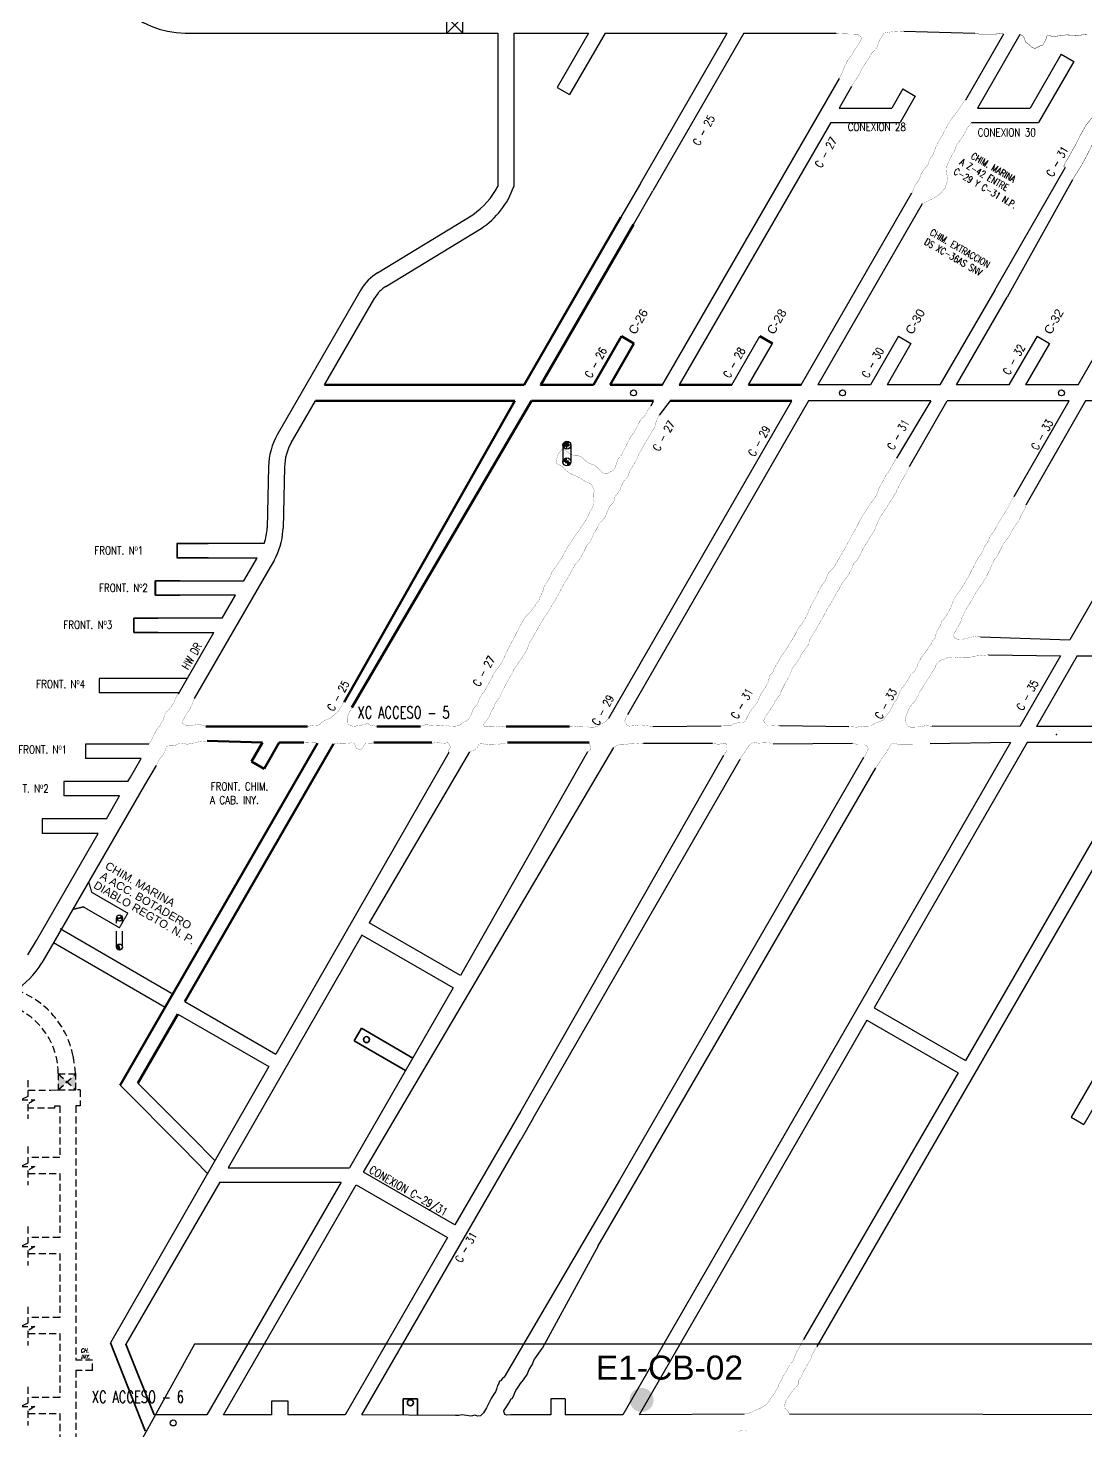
# Model space of a CAD drawing. Header units: millimetres. Extents: x -28 to 1943, y -5245 to 2752.
# Drawn here: x 811.9 to 1076.5, y 1734 to 2084.6 of the extents above; entities that cross this region are included whole.
import ezdxf
from ezdxf.enums import TextEntityAlignment as Align

# ---------------------------------------------------------------- set-up
doc = ezdxf.new("R2010")
doc.units = ezdxf.units.MM
for name, pattern in [('CONTINUA', [0]), ('DASHED', [0.75, 0.5, -0.25]), ('HIDDEN', [0.375, 0.25, -0.125])]:
    doc.linetypes.add(name, pattern=pattern)
doc.layers.add('145', color=1, linetype='Continuous')
doc.styles.add('ARIAL', font='arial.ttf')
doc.styles.add('ROMANS', font='romans.shx', dxfattribs={"width": 0.8})
doc.styles.add('ROMANT', font='romant.shx', dxfattribs={"height": 3})
doc.styles.get("Standard").update_dxf_attribs({"font": 'arial.ttf'})

msp = doc.modelspace()

# ---------------------------------------------------------------- hatches: boundary and pattern name
at = {"linetype": 'Continuous'}
h = msp.add_hatch(color=256, dxfattribs=at)
h.dxf.hatch_style = 1
h.paths.add_polyline_path([(945.972, 1979.607), (947.386, 1981.021, 0.6681786), (945.679, 1980.314, 0.1989124)])
h = msp.add_hatch(color=256, dxfattribs=at)
h.dxf.hatch_style = 1
h.paths.add_polyline_path([(945.972, 1979.607), (947.386, 1981.021, 0.6681786), (945.679, 1980.314, 0.1989124)])
h = msp.add_hatch(color=256, dxfattribs=at)
h.paths.add_polyline_path([(946.679, 1975.795), (946.679, 1975.145, 0.4142136), (947.679, 1976.145), (947.029, 1976.145, -0.4142136)])
h.paths.add_polyline_path([(946.679, 1976.495), (946.679, 1977.145, 0.2596032), (945.829, 1976.671), (945.829, 1976.145), (946.329, 1976.145, -0.4142136)])
h.paths.add_polyline_path([(945.679, 1976.145), (945.829, 1976.145), (945.829, 1976.671, 0.1395991)])
h = msp.add_hatch(color=256, dxfattribs=at)
h.paths.add_polyline_path([(946.679, 1975.795), (946.679, 1975.145, 0.4142136), (947.679, 1976.145), (947.029, 1976.145, -0.4142136)])
h.paths.add_polyline_path([(946.679, 1976.495), (946.679, 1977.145, 0.2596032), (945.829, 1976.671), (945.829, 1976.145), (946.329, 1976.145, -0.4142136)])
h.paths.add_polyline_path([(945.679, 1976.145), (945.829, 1976.145), (945.829, 1976.671, 0.1395991)])
h = msp.add_hatch(color=256)
h.dxf.hatch_style = 1
h.paths.add_polyline_path([(835.161, 1862.793), (834.786, 1862.144), (835.436, 1861.769, 0.1316518), (835.536, 1862.144, 0.2679499)])
h.paths.add_polyline_path([(834.786, 1862.144), (834.137, 1862.519, 0.1316518), (834.036, 1862.144, 0.2679499), (834.411, 1861.494)])
h = msp.add_hatch(color=256)
h.dxf.hatch_style = 1
h.paths.add_polyline_path([(835.161, 1862.793), (834.786, 1862.144), (835.436, 1861.769, 0.1316518), (835.536, 1862.144, 0.2679499)])
h.paths.add_polyline_path([(834.786, 1862.144), (834.137, 1862.519, 0.1316518), (834.036, 1862.144, 0.2679499), (834.411, 1861.494)])
h = msp.add_hatch(color=256)
h.dxf.hatch_style = 1
h.paths.add_polyline_path([(834.592, 1855.609, 0.3394543), (834.036, 1854.884, 0.0655435), (834.062, 1854.69), (834.786, 1854.884)])
h.paths.add_polyline_path([(834.786, 1854.884), (834.062, 1854.69, 0.4142136), (834.981, 1854.16)])
h = msp.add_hatch(color=256)
h.dxf.hatch_style = 1
h.paths.add_polyline_path([(834.592, 1855.609, 0.3394543), (834.036, 1854.884, 0.0655435), (834.062, 1854.69), (834.786, 1854.884)])
h.paths.add_polyline_path([(834.786, 1854.884), (834.062, 1854.69, 0.4142136), (834.981, 1854.16)])
at = {"linetype": 'HIDDEN', "ltscale": 7}
h = msp.add_hatch(color=252, dxfattribs=at)
h.paths.add_polyline_path([(819.467, 1823.195), (819.467, 1819.195), (821.667, 1821.195)])
h.paths.add_polyline_path([(821.867, 1821.013), (821.867, 1821.377), (821.667, 1821.195)])
h.paths.add_polyline_path([(821.867, 1821.377), (821.867, 1821.013), (823.867, 1819.195), (823.867, 1823.195)])
at = {"lineweight": 100}
h = msp.add_hatch(color=256, dxfattribs=at)
h.dxf.hatch_style = 1
edge = h.paths.add_edge_path()
edge.add_arc((965.339, 1741.719), 3, 0, 360)

# ---------------------------------------------------------------- linework, layer by layer
at = {"linetype": 'Continuous'}
for p, q in [((946.678, 1979.319), (946.678, 1981.319)), ((947.661, 1980.319), (945.661, 1980.319)), ((945.679, 1980.314), (945.679, 1976.067)), ((947.679, 1980.314), (947.679, 1976.067)), ((1023.484, 1839.728), (1046.331, 1826.538)), ((1023.484, 1839.728), (1046.331, 1826.538)), ((1021.685, 1836.61), (1044.531, 1823.42)), ((1021.685, 1836.61), (1044.531, 1823.42)), ((1013.048, 1828.817), (960.614, 1737.963)), ((1013.048, 1828.817), (960.614, 1737.963)), ((1016.167, 1827.018), (964.771, 1737.963)), ((1016.167, 1827.018), (964.771, 1737.963))]:
    msp.add_line(p, q, dxfattribs=at)
at = {"lineweight": 35}
for p, q in [((856.943, 1955.768), (849.208, 1955.768)), ((849.208, 1952.168), (849.208, 1955.768)), ((856.943, 1952.168), (849.208, 1952.168)), ((849.856, 1946.415), (843.809, 1946.418)), ((843.809, 1942.818), (843.809, 1946.418)), ((849.856, 1942.818), (843.809, 1942.818)), ((844.456, 1937.069), (838.411, 1937.069)), ((838.411, 1933.469), (838.411, 1937.069)), ((844.456, 1933.469), (838.411, 1933.469)), ((825.767, 1864.926), (823.086, 1864.28)), ((895.275, 1834.594), (893.475, 1831.477)), ((908.148, 1827.159), (895.275, 1834.594)), ((906.348, 1824.041), (893.475, 1831.477)), ((909.34, 1742.018), (905.74, 1742.018)), ((905.74, 1742.018), (905.74, 1737.963)), ((909.34, 1742.018), (909.34, 1737.963))]:
    msp.add_line(p, q, dxfattribs=at)
at = {"color": 3, "linetype": 'DASHED', "lineweight": 13, "ltscale": 10}
msp.add_line((834.776, 1859.725), (825.767, 1864.926), dxfattribs=at)
at = {"color": 3, "linetype": 'DASHED', "ltscale": 8}
for p, q in [((834.036, 1854.884), (834.036, 1862.144)), ((835.536, 1854.884), (835.536, 1862.144))]:
    msp.add_line(p, q, dxfattribs=at)
for p, q in [((834.981, 1854.16), (834.592, 1855.609)), ((839.383, 1820.899), (852.694, 1807.568)), ((852.694, 1807.568), (858.644, 1801.566)), ((856.783, 1798.333), (850.515, 1804.682)), ((872.866, 1737.963), (872.866, 1741.463)), ((872.866, 1741.463), (876.866, 1741.463)), ((872.866, 1737.963), (872.866, 1741.463)), ((872.866, 1741.463), (876.866, 1741.463)), ((876.866, 1741.463), (876.866, 1737.963)), ((876.866, 1741.463), (876.866, 1737.963))]:
    msp.add_line(p, q)
at = {"color": 3, "lineweight": 35}
for p, q in [((832.569, 1755.986), (841.188, 1733.969)), ((836.35, 1755.609), (843.46, 1737.962))]:
    msp.add_line(p, q, dxfattribs=at)
for points in [[(851.247, 2127.315, 1), (851.247, 2083.313)], [(851.247, 2127.315, 1), (851.247, 2083.313)], [(923.149, 2037.889, 0.1166866), (929.394, 2044.986)], [(923.149, 2037.889, 0.1166866), (929.394, 2044.986)], [(925.228, 2034.471, 0.1662936), (933.394, 2044.986)], [(925.228, 2034.471, 0.1662936), (933.394, 2044.986)], [(899.339, 2023.407, 0.1262581), (895.182, 2019.151)], [(899.339, 2023.407, 0.1262581), (895.182, 2019.151)], [(901.417, 2019.99, 0.126462), (898.646, 2017.151)], [(901.417, 2019.99, 0.126462), (898.646, 2017.151)], [(874.333, 1983.04, 0.1258497), (872.059, 1974.928)], [(874.333, 1983.04, 0.1258497), (872.059, 1974.928)], [(877.797, 1981.04, 0.1258497), (876.058, 1974.837)], [(877.797, 1981.04, 0.1258497), (876.058, 1974.837)], [(871.009, 1955.768, 0.0772117), (871.712, 1959.697)], [(871.009, 1955.768, 0.0772117), (871.712, 1959.697)], [(873.437, 1951.493, 0.1152692), (875.679, 1958.896)], [(873.437, 1951.493, 0.1152692), (875.679, 1958.896)], [(875.679, 1958.896, 0.0104445), (875.711, 1959.605)], [(875.679, 1958.896, 0.0104445), (875.711, 1959.605)], [(808.336, 1843.917, 0.13286), (815.368, 1850.917)], [(808.336, 1843.917, 0.13286), (815.368, 1850.917)]]:
    msp.add_lwpolyline(points, format="xyb")
for points in [[(916.638, 2083.313), (916.638, 2087.313)], [(916.638, 2087.313), (920.638, 2083.313)], [(916.638, 2083.313), (920.638, 2087.313)], [(916.638, 2083.313), (916.638, 2087.313)], [(916.638, 2087.313), (920.638, 2083.313)], [(916.638, 2083.313), (920.638, 2087.313)], [(920.638, 2083.313), (920.638, 2087.313)], [(920.638, 2083.313), (920.638, 2087.313)], [(851.247, 2083.313), (929.394, 2083.313)], [(851.247, 2083.313), (929.394, 2083.313)], [(929.394, 2083.313), (929.394, 2044.986)], [(929.394, 2083.313), (929.394, 2044.986)], [(933.394, 2083.286), (933.394, 2044.986)], [(933.394, 2083.286), (933.394, 2044.986)], [(1046.393, 2066.657), (1055.887, 2083.103)], [(1046.393, 2066.657), (1055.887, 2083.103)], [(1059.958, 2082.955), (1049.348, 2064.575)], [(1059.958, 2082.955), (1049.348, 2064.575)], [(1070.279, 2078.037), (1062.507, 2064.575)], [(1070.279, 2078.037), (1062.507, 2064.575)], [(1073.397, 2076.237), (1064.585, 2060.975)], [(1073.397, 2076.237), (1064.585, 2060.975)], [(1070.279, 2078.037), (1073.397, 2076.237)], [(1070.279, 2078.037), (1073.397, 2076.237)], [(1049.334, 2064.575), (1062.507, 2064.575)], [(1049.334, 2064.575), (1062.507, 2064.575)], [(1047.82, 2060.975), (1064.585, 2060.975)], [(1047.82, 2060.975), (1064.585, 2060.975)], [(1005.249, 1995.382), (1032.945, 2043.36)], [(1005.249, 1995.382), (1032.945, 2043.36)], [(1035.534, 2040.644), (1009.406, 1995.382)], [(1035.534, 2040.644), (1009.406, 1995.382)], [(899.339, 2023.407), (923.149, 2037.889)], [(899.339, 2023.407), (923.149, 2037.889)], [(901.417, 2019.99), (925.228, 2034.471)], [(901.417, 2019.99), (925.228, 2034.471)], [(895.182, 2019.151), (874.241, 1982.88)], [(895.182, 2019.151), (874.241, 1982.88)], [(886.078, 1995.382), (898.646, 2017.151)], [(886.078, 1995.382), (898.646, 2017.151)], [(987.933, 1995.382), (994.949, 2007.532)], [(987.933, 1995.382), (994.949, 2007.532)], [(992.09, 1995.382), (998.066, 2005.732)], [(992.09, 1995.382), (998.066, 2005.732)], [(1022.566, 1995.382), (1009.406, 1995.382)], [(1022.566, 1995.382), (1009.406, 1995.382)], [(1039.939, 1995.382), (1026.723, 1995.382)], [(1039.939, 1995.382), (1026.723, 1995.382)], [(877.717, 1980.9), (883.769, 1991.382)], [(877.717, 1980.9), (883.769, 1991.382)], [(957.166, 1912.086), (1002.94, 1991.382)], [(957.166, 1912.086), (1002.94, 1991.382)], [(1007.097, 1991.382), (961.796, 1912.906)], [(1007.097, 1991.382), (961.796, 1912.906)], [(1037.627, 1991.382), (1007.097, 1991.382)], [(1037.627, 1991.382), (1007.097, 1991.382)], [(872.059, 1974.928), (871.712, 1959.697)], [(872.059, 1974.928), (871.712, 1959.697)], [(876.058, 1974.837), (875.711, 1959.605)], [(876.058, 1974.837), (875.711, 1959.605)], [(849.156, 1955.768), (849.156, 1952.168)], [(871.009, 1955.768), (849.156, 1955.768)], [(849.156, 1955.768), (849.156, 1952.168)], [(871.009, 1955.768), (849.156, 1955.768)], [(849.156, 1952.168), (869.209, 1952.168)], [(849.156, 1952.168), (869.209, 1952.168)], [(872.492, 1949.853), (853.508, 1916.974)], [(872.492, 1949.853), (853.508, 1916.974)], [(865.887, 1946.415), (869.027, 1951.853)], [(865.887, 1946.415), (869.027, 1951.853)], [(869.027, 1951.853), (869.209, 1952.168)], [(869.027, 1951.853), (869.209, 1952.168)], [(873.438, 1951.493), (872.492, 1949.853)], [(873.438, 1951.493), (872.492, 1949.853)], [(843.756, 1942.815), (843.756, 1946.415)], [(843.756, 1946.415), (865.887, 1946.415)], [(843.756, 1942.815), (843.756, 1946.415)], [(843.756, 1946.415), (865.887, 1946.415)], [(863.809, 1942.815), (843.756, 1942.815)], [(863.809, 1942.815), (843.756, 1942.815)], [(860.487, 1937.062), (863.809, 1942.815)], [(860.487, 1937.062), (863.809, 1942.815)], [(838.356, 1937.062), (838.356, 1933.462)], [(860.487, 1937.062), (838.356, 1937.062)], [(838.356, 1937.062), (838.356, 1933.462)], [(860.487, 1937.062), (838.356, 1937.062)], [(838.356, 1933.462), (858.409, 1933.462)], [(838.356, 1933.462), (858.409, 1933.462)], [(849.579, 1918.169), (858.409, 1933.462)], [(849.579, 1918.169), (858.409, 1933.462)], [(851.802, 1922.02), (829.722, 1922.02)], [(829.722, 1922.02), (829.722, 1918.42)], [(851.802, 1922.02), (829.722, 1922.02)], [(829.722, 1922.02), (829.722, 1918.42)], [(849.724, 1918.42), (829.722, 1918.42)], [(849.724, 1918.42), (829.722, 1918.42)], [(826.289, 1905.594), (826.289, 1901.994)], [(842.107, 1905.594), (826.289, 1905.594)], [(826.289, 1905.594), (826.289, 1901.994)], [(842.107, 1905.594), (826.289, 1905.594)], [(840.24, 1901.994), (826.289, 1901.994)], [(840.24, 1901.994), (826.289, 1901.994)], [(837.58, 1897.387), (840.24, 1901.994)], [(837.58, 1897.387), (840.24, 1901.994)], [(844.004, 1900.276), (841.044, 1895.387)], [(844.004, 1900.276), (841.044, 1895.387)], [(917.161, 1903.551), (873.922, 1828.124)], [(917.161, 1903.551), (873.922, 1828.124)], [(922.304, 1903.679), (897.212, 1860.966)], [(922.304, 1903.679), (897.212, 1860.966)], [(951.842, 1903.642), (920.048, 1847.781)], [(951.842, 1903.642), (920.048, 1847.781)], [(836.92, 1896.244), (837.58, 1897.387)], [(836.92, 1896.244), (837.58, 1897.387)], [(841.044, 1895.387), (817.477, 1854.568)], [(841.044, 1895.387), (817.477, 1854.568)], [(820.891, 1896.244), (820.891, 1892.644)], [(836.921, 1896.244), (820.891, 1896.244)], [(820.891, 1896.244), (820.891, 1892.644)], [(836.921, 1896.244), (820.891, 1896.244)], [(834.842, 1892.644), (820.891, 1892.644)], [(834.842, 1892.644), (820.891, 1892.644)], [(831.523, 1886.895), (834.842, 1892.644)], [(831.523, 1886.895), (834.842, 1892.644)], [(815.482, 1886.895), (815.482, 1883.295)], [(831.523, 1886.895), (815.482, 1886.895)], [(815.482, 1886.895), (815.482, 1883.295)], [(831.523, 1886.895), (815.482, 1886.895)], [(814.014, 1856.568), (829.444, 1883.295)], [(814.014, 1856.568), (829.444, 1883.295)], [(829.444, 1883.295), (815.482, 1883.295)], [(829.444, 1883.295), (815.482, 1883.295)], [(819.976, 1859.565), (847.834, 1843.382)], [(920.048, 1847.781), (897.212, 1860.966)], [(920.048, 1847.781), (897.212, 1860.966)], [(811.904, 1852.913), (814.014, 1856.568)], [(811.904, 1852.913), (814.014, 1856.568)], [(818.337, 1856.027), (846.195, 1839.843)], [(895.414, 1857.847), (861.944, 1799.757)], [(895.414, 1857.847), (861.944, 1799.757)], [(918.249, 1844.663), (895.414, 1857.847)], [(918.249, 1844.663), (895.414, 1857.847)], [(817.477, 1854.568), (815.368, 1850.913)], [(817.477, 1854.568), (815.368, 1850.913)], [(918.249, 1844.663), (892.329, 1799.757)], [(918.249, 1844.663), (892.329, 1799.757)], [(851.156, 1841.268), (873.922, 1828.124)], [(851.156, 1841.268), (873.922, 1828.124)], [(849.356, 1838.151), (872.132, 1825)], [(849.356, 1838.151), (872.132, 1825)], [(872.132, 1825), (832.569, 1755.986)], [(872.132, 1825), (832.569, 1755.986)], [(834.933, 1820.369), (850.515, 1804.682)], [(1072.755, 1812.374), (1075.881, 1810.569)], [(1072.755, 1812.374), (1075.881, 1810.569)], [(895.42, 1737.963), (935.136, 1806.741)], [(895.42, 1737.963), (935.136, 1806.741)], [(932.053, 1808.521), (918.628, 1785.442)], [(932.053, 1808.521), (918.628, 1785.442)], [(861.944, 1799.757), (892.329, 1799.757)], [(861.944, 1799.757), (892.329, 1799.757)], [(918.628, 1785.442), (895.811, 1798.615)], [(918.628, 1785.442), (895.811, 1798.615)], [(859.869, 1796.157), (836.35, 1755.609)], [(890.251, 1796.157), (856.661, 1737.963)], [(890.251, 1796.157), (856.661, 1737.963)], [(859.869, 1796.157), (890.251, 1796.157)], [(859.869, 1796.157), (890.251, 1796.157)], [(894.011, 1795.497), (916.827, 1782.325)], [(894.011, 1795.497), (916.827, 1782.325)], [(959.799, 1796.628), (930.973, 1747.368)], [(959.799, 1796.628), (930.973, 1747.368)], [(916.827, 1782.325), (891.192, 1737.963)], [(916.827, 1782.325), (891.192, 1737.963)], [(954.473, 1780.196), (940.52, 1754.579)], [(954.473, 1780.196), (940.52, 1754.579)], [(832.569, 1755.986), (841.188, 1733.963), (841.188, 1733.963)], [(843.46, 1737.963), (843.46, 1737.963), (836.35, 1755.609)], [(933.823, 1737.997), (932.638, 1737.957), (931.587, 1737.895), (931.139, 1738.104), (930.972, 1738.555), (930.934, 1739.014), (931.398, 1739.749), (932.134, 1740.911), (932.708, 1741.982), (932.999, 1742.041), (933.41, 1742.845), (933.551, 1743.33), (933.866, 1744.048), (934.512, 1744.922), (935.041, 1745.784), (935.816, 1746.702), (936.71, 1748.032), (937.265, 1749.324), (937.992, 1750.458), (938.591, 1751.982), (938.616, 1752.013), (940.52, 1754.579)], [(930.973, 1747.368), (930.599, 1747.08), (930.09, 1746.508), (929.848, 1746.363), (929.53, 1745.694), (929.325, 1745.294), (929.152, 1744.687), (928.98, 1744.36), (929.027, 1744.289), (928.844, 1743.722), (928.401, 1743.147), (927.745, 1742.068), (926.557, 1739.767), (925.775, 1738.493), (925.05, 1737.773), (924.412, 1737.685), (923.678, 1737.934), (923.073, 1737.744), (922.644, 1737.664), (921.604, 1737.79), (920.439, 1738.003), (919.681, 1737.828), (918.84, 1737.784)], [(942.653, 1742.023), (942.653, 1737.963)], [(946.253, 1742.023), (942.653, 1742.023)], [(942.653, 1742.023), (942.653, 1737.963)], [(946.253, 1742.023), (942.653, 1742.023)], [(946.253, 1742.023), (946.253, 1737.963)], [(946.253, 1742.023), (946.253, 1737.963)], [(856.661, 1737.963), (843.46, 1737.963)], [(856.661, 1737.963), (843.46, 1737.963)], [(872.866, 1737.963), (860.793, 1737.963)], [(872.866, 1737.963), (860.793, 1737.963)], [(891.192, 1737.963), (876.866, 1737.963)], [(891.192, 1737.963), (876.866, 1737.963)], [(918.84, 1737.784), (895.42, 1737.963)], [(918.84, 1737.784), (895.42, 1737.963)], [(942.653, 1737.963), (933.823, 1737.997)], [(942.653, 1737.963), (933.823, 1737.997)], [(960.614, 1737.963), (946.253, 1737.963)], [(960.614, 1737.963), (946.253, 1737.963)], [(991.026, 1738.154), (964.771, 1737.963)], [(991.026, 1738.154), (964.771, 1737.963)], [(1099.107, 1737.963), (1002.36, 1738.141)], [(1099.107, 1737.963), (1002.36, 1738.141)]]:
    msp.add_lwpolyline(points)
at = {"linetype": 'Continuous'}
for points in [[(933.394, 2083.286), (952.062, 2083.286)], [(933.394, 2083.286), (952.062, 2083.286)], [(952.062, 2083.286), (944.232, 2069.723)], [(952.062, 2083.286), (944.232, 2069.723)], [(956.219, 2083.286), (947.35, 2067.923)], [(956.219, 2083.286), (947.35, 2067.923)], [(956.219, 2083.286), (986.71, 2083.286)], [(956.219, 2083.286), (986.71, 2083.286)], [(965.034, 2045.681), (986.71, 2083.286)], [(965.034, 2045.681), (986.71, 2083.286)], [(990.867, 2083.286), (968.163, 2043.899)], [(990.867, 2083.286), (968.163, 2043.899)], [(990.867, 2083.286), (1013.956, 2083.286)], [(990.867, 2083.286), (1013.956, 2083.286)], [(1030.923, 2083.818), (1048.671, 2083.286)], [(1030.923, 2083.818), (1048.671, 2083.286)], [(1048.671, 2083.281), (1048.671, 2083.286)], [(1048.671, 2083.281), (1048.671, 2083.286)], [(944.232, 2069.723), (947.35, 2067.923)], [(944.232, 2069.723), (947.35, 2067.923)], [(970.601, 1995.382), (1014.831, 2071.992)], [(970.601, 1995.382), (1014.831, 2071.992)], [(1017.826, 2069.978), (1014.707, 2064.575)], [(1017.826, 2069.978), (1014.707, 2064.575)], [(1030.653, 2069.375), (1027.882, 2064.575)], [(1030.653, 2069.375), (1027.882, 2064.575)], [(1030.653, 2069.375), (1033.77, 2067.575)], [(1030.653, 2069.375), (1033.77, 2067.575)], [(1033.77, 2067.575), (1029.96, 2060.975)], [(1033.77, 2067.575), (1029.96, 2060.975)], [(1014.707, 2064.575), (1027.882, 2064.575)], [(1014.707, 2064.575), (1027.882, 2064.575)], [(1012.629, 2060.975), (974.764, 1995.382)], [(1012.629, 2060.975), (974.764, 1995.382)], [(1012.629, 2060.975), (1029.96, 2060.975)], [(1012.629, 2060.975), (1029.96, 2060.975)], [(1053.631, 2019.071), (1071.324, 2049.776)], [(1053.631, 2019.071), (1071.324, 2049.776)], [(965.033, 2045.68), (960.182, 2037.28)], [(965.033, 2045.68), (960.182, 2037.28)], [(1073.1, 2046.604), (1056.71, 2017.295)], [(1073.1, 2046.604), (1056.71, 2017.295)], [(963.311, 2035.499), (968.163, 2043.899)], [(963.311, 2035.499), (968.163, 2043.899)], [(1053.631, 2019.071), (1039.939, 1995.382)], [(1053.631, 2019.071), (1039.939, 1995.382)], [(1044.059, 1995.382), (1056.71, 2017.295)], [(1044.059, 1995.382), (1056.71, 2017.295)], [(1029.586, 2007.54), (1022.566, 1995.382)], [(1029.586, 2007.54), (1022.566, 1995.382)], [(1032.704, 2005.74), (1026.723, 1995.382)], [(1032.704, 2005.74), (1026.723, 1995.382)], [(1029.586, 2007.54), (1032.704, 2005.74)], [(1029.586, 2007.54), (1032.704, 2005.74)], [(1064.224, 2007.54), (1057.204, 1995.382)], [(1064.224, 2007.54), (1057.204, 1995.382)], [(1067.342, 2005.74), (1061.361, 1995.382)], [(1067.342, 2005.74), (1061.361, 1995.382)], [(1064.224, 2007.54), (1067.342, 2005.74)], [(1064.224, 2007.54), (1067.342, 2005.74)], [(1074.532, 1995.382), (1081.098, 2006.77)], [(1074.532, 1995.382), (1081.098, 2006.77)], [(1057.204, 1995.382), (1044.059, 1995.382)], [(1057.204, 1995.382), (1044.059, 1995.382)], [(1074.532, 1995.382), (1061.361, 1995.382)], [(1074.532, 1995.382), (1061.361, 1995.382)], [(967.726, 1990.132), (968.292, 1991.382)], [(967.726, 1990.132), (968.292, 1991.382)], [(972.455, 1991.382), (969.709, 1987.808)], [(972.455, 1991.382), (969.709, 1987.808)], [(1037.627, 1991.382), (1029.088, 1977.087)], [(1037.627, 1991.382), (1029.088, 1977.087)], [(1032.34, 1975.025), (1041.75, 1991.382)], [(1032.34, 1975.025), (1041.75, 1991.382)], [(1072.226, 1991.382), (1041.75, 1991.382)], [(1072.226, 1991.382), (1041.75, 1991.382)], [(1058.467, 1967.519), (1072.226, 1991.382)], [(1058.467, 1967.519), (1072.226, 1991.382)], [(1076.375, 1991.382), (1061.41, 1965.3)], [(1076.375, 1991.382), (1061.41, 1965.3)], [(1106.879, 1991.382), (1076.375, 1991.382)], [(1106.879, 1991.382), (1076.375, 1991.382)], [(1093.626, 1968.44), (1072.378, 1931.638)], [(1093.626, 1968.44), (1072.378, 1931.638)], [(1050.047, 1932.41), (1072.378, 1931.638)], [(1050.047, 1932.41), (1072.378, 1931.638)], [(1052.096, 1927.937), (1070.068, 1927.638)], [(1052.096, 1927.937), (1070.068, 1927.638)], [(1070.068, 1927.638), (1059.911, 1910.045)], [(1070.068, 1927.638), (1059.911, 1910.045)], [(1074.218, 1927.638), (1064.068, 1910.045)], [(1074.218, 1927.638), (1064.068, 1910.045)], [(1074.218, 1927.638), (1104.705, 1927.638)], [(1074.218, 1927.638), (1104.705, 1927.638)], [(968.165, 1910.045), (985.256, 1910.191)], [(968.165, 1910.045), (985.256, 1910.191)], [(999.947, 1910.265), (1017.16, 1909.993)], [(999.947, 1910.265), (1017.16, 1909.993)], [(1059.911, 1910.045), (1037.967, 1910.069)], [(1059.911, 1910.045), (1037.967, 1910.069)], [(1094.551, 1910.045), (1064.068, 1910.045)], [(1094.551, 1910.045), (1064.068, 1910.045)], [(895.811, 1798.615), (958.438, 1904.763)], [(895.811, 1798.615), (958.438, 1904.763)], [(965.836, 1905.835), (983.058, 1905.881)], [(965.836, 1905.835), (983.058, 1905.881)], [(998.265, 1905.681), (1018.118, 1905.808)], [(998.265, 1905.681), (1018.118, 1905.808)], [(1057.602, 1906.045), (1013.037, 1828.824)], [(1057.602, 1906.045), (1013.037, 1828.824)], [(1061.76, 1906.045), (1023.484, 1839.728)], [(1061.76, 1906.045), (1023.484, 1839.728)], [(1057.602, 1906.045), (1037.534, 1905.654)], [(1057.602, 1906.045), (1037.534, 1905.654)], [(1092.233, 1906.045), (1046.331, 1826.538)], [(1092.233, 1906.045), (1046.331, 1826.538)], [(1092.233, 1906.045), (1061.76, 1906.045)], [(1092.233, 1906.045), (1061.76, 1906.045)], [(985.832, 1902.767), (935.152, 1813.909)], [(985.832, 1902.767), (935.152, 1813.909)], [(938.267, 1812.11), (989.953, 1901.813)], [(938.267, 1812.11), (989.953, 1901.813)], [(1020.824, 1902.256), (959.799, 1796.628)], [(1020.824, 1902.256), (959.799, 1796.628)], [(962.964, 1794.801), (1023.942, 1899.694)], [(962.964, 1794.801), (1023.942, 1899.694)], [(1080.714, 1878.894), (1009.18, 1755.088)], [(1080.714, 1878.894), (1009.18, 1755.088)], [(1103.555, 1865.706), (1072.755, 1812.374)], [(1103.555, 1865.706), (1072.755, 1812.374)], [(1100.149, 1852.589), (1075.881, 1810.569)], [(1100.149, 1852.589), (1075.881, 1810.569)], [(1021.685, 1836.61), (1016.153, 1827.026)], [(1021.685, 1836.61), (1016.153, 1827.026)], [(1044.531, 1823.42), (1005.826, 1756.839)], [(1044.531, 1823.42), (1005.826, 1756.839)], [(935.15, 1813.91), (932.042, 1808.528)], [(935.15, 1813.91), (932.042, 1808.528)], [(938.267, 1812.11), (935.16, 1806.728)], [(938.267, 1812.11), (935.16, 1806.728)], [(860.793, 1737.963), (894.011, 1795.497)], [(860.793, 1737.963), (894.011, 1795.497)], [(954.473, 1780.196), (962.964, 1794.801)], [(954.473, 1780.196), (962.964, 1794.801)]]:
    msp.add_lwpolyline(points, dxfattribs=at)
for points, const_width in [([(1014.831, 2071.992), (1016.013, 2074.655), (1016.231, 2075.18), (1016.805, 2076.377), (1017.949, 2077.953), (1018.813, 2079.422), (1019.877, 2080.954), (1020.399, 2082.176), (1019.454, 2082.956), (1017.333, 2082.99), (1016.699, 2083.175), (1013.956, 2083.286)], 0.05), ([(1030.923, 2083.818), (1027.986, 2083.639), (1025.949, 2083.304), (1024.781, 2081.41), (1024.199, 2079.646), (1022.934, 2078.28), (1021.656, 2076.203), (1021.397, 2075.811), (1021.277, 2075.709), (1020.292, 2074.211), (1019.842, 2072.999), (1019.188, 2072.079), (1017.826, 2069.978)], 0.05), ([(1048.671, 2083.281), (1049.934, 2083.017), (1053.479, 2083.01), (1055.22, 2083.202), (1055.887, 2083.103)], 0.1), ([(1059.958, 2082.955), (1060.629, 2082.644), (1061.111, 2081.984), (1061.309, 2081.085), (1062.174, 2080.49), (1062.743, 2079.865), (1063.613, 2079.435), (1065.082, 2080.14), (1065.721, 2080.341), (1066.116, 2081.126), (1066.461, 2081.772), (1066.633, 2082.591), (1067.114, 2082.805), (1067.319, 2082.734), (1068.038, 2082.406), (1069.578, 2082.602), (1071.545, 2082.849), (1074.258, 2082.723), (1076.836, 2082.951)], 0.1), ([(1032.945, 2043.36), (1033.7, 2045.21), (1034.825, 2046.776), (1035.21, 2048.044), (1035.809, 2049.048), (1036.715, 2050.204), (1037.033, 2050.46), (1037.246, 2051.564), (1038.147, 2052.759), (1038.718, 2054.342), (1039.738, 2056.526), (1040.436, 2057.502), (1041.304, 2059.345), (1042.839, 2061.919), (1044.054, 2063.404), (1045.451, 2065.502), (1046.327, 2066.654), (1046.721, 2066.674)], 0.05), ([(1070.872, 2050.036), (1071.315, 2050.969), (1072.196, 2052.443), (1072.958, 2053.819), (1074.06, 2055.766), (1074.987, 2057.651), (1075.59, 2058.727), (1076.423, 2060.207), (1078.254, 2062.535), (1078.308, 2062.87)], 0.1), ([(1047.867, 2061.039), (1046.523, 2059.201), (1046, 2058.034), (1044.127, 2055.303), (1043.681, 2054.181), (1042.419, 2051.8), (1041.655, 2049.981), (1041.582, 2048.624), (1041.739, 2047.638), (1041.92, 2046.879), (1041.251, 2044.558), (1039.562, 2042.742), (1038.036, 2041.884), (1035.534, 2040.644)], 0.05), ([(1081.101, 2061.171), (1080.774, 2060.634), (1079.366, 2058.325), (1078.638, 2057.205), (1078.568, 2056.663), (1078.068, 2055.507), (1077.48, 2054.279), (1076.71, 2052.818), (1075.956, 2051.386), (1075.112, 2049.864), (1074.132, 2048.301), (1073.1, 2046.604)], 0.1), ([(1070.872, 2050.036), (1071.324, 2049.776)], 0.1), ([(967.726, 1990.132), (966.973, 1989.137), (966.036, 1987.49), (965.231, 1986.905), (963.587, 1983.721), (962.617, 1982.35), (961.473, 1980.187), (960.173, 1977.641), (959.416, 1976.833), (958.703, 1974.606), (958.535, 1974.316)], 0.05), ([(961.948, 1972.548), (962.303, 1973.701), (963.231, 1975.154), (964.092, 1976.755), (964.78, 1978.333), (966.441, 1981.159), (967.392, 1982.804), (968.645, 1984.805), (968.901, 1985.883), (969.081, 1986.595), (969.709, 1987.808)], 0.05), ([(950.847, 1960.669), (951.517, 1961.714), (952.069, 1962.793), (952.261, 1963.361), (952.714, 1964.123), (953.237, 1965.194), (953.47, 1966.137), (953.374, 1966.76), (953.326, 1967.501), (953.326, 1968.243), (953.497, 1968.804), (953.346, 1969.448), (953.101, 1969.958), (952.781, 1970.441), (952.621, 1970.577), (952.179, 1970.847), (950.891, 1971.476), (950.104, 1972.062), (947.275, 1973.335), (946.046, 1974.389), (945.532, 1974.954), (943.933, 1975.857), (944.39, 1978.004), (945.298, 1979.138), (945.926, 1979.256), (947.642, 1977.979), (948.54, 1977.759), (949.399, 1977.728), (950.326, 1977.426), (951.393, 1976.312), (952.108, 1975.805), (952.956, 1975.55), (953.86, 1975.143), (954.527, 1974.448), (954.803, 1974.184), (955.169, 1973.759), (956.058, 1973.123), (956.74, 1973.149), (957.543, 1973.662), (958.092, 1973.914), (958.535, 1974.316)], 0.05), ([(1029.088, 1977.087), (1028.035, 1975.349), (1027.073, 1973.604), (1026.439, 1972.749), (1024.722, 1969.5), (1023.92, 1967.531), (1023.001, 1966.282), (1021.894, 1964.662), (1020.815, 1963.021), (1019.838, 1961.304), (1018.923, 1959.493), (1017.928, 1957.857), (1017.145, 1956.305), (1016.451, 1954.999), (1015.459, 1953.278), (1014.341, 1951.387), (1013.425, 1949.74), (1011.99, 1948.305), (1011.246, 1946.223), (1010.756, 1945.771), (1009.622, 1943.912), (1009.102, 1942.678), (1007.897, 1940.57), (1007.251, 1939.17), (1006.839, 1938.15), (1005.851, 1936.324), (1004.382, 1934.288), (1003.853, 1933.171), (1003.555, 1932.599), (1003.21, 1932.177), (1002.883, 1931.477), (1001.751, 1929.766), (1001.438, 1929.203), (1000.292, 1927.624), (999.632, 1926.439), (999.093, 1925.544), (998.486, 1924.418), (998.181, 1923.646), (998.065, 1923.405), (997.447, 1922.816), (996.968, 1921.045), (996.232, 1919.621), (995.199, 1918.15), (994.321, 1916.125), (993.74, 1915.328), (993.095, 1914.561), (992.519, 1913.738), (992.026, 1912.89), (991.607, 1912.033), (991.186, 1911.223), (990.825, 1911.113), (990.557, 1911.029), (989.648, 1911.098), (989.218, 1910.867), (988.281, 1910.643), (987.802, 1910.3), (987.641, 1910.241), (986.289, 1910.272), (985.256, 1910.191)], 0.05), ([(999.947, 1910.265), (998.231, 1910.19), (996.977, 1910.234), (996.84, 1910.285), (996.538, 1910.501), (996.048, 1911.016), (995.886, 1911.424), (996.026, 1911.977), (996.424, 1912.674), (997.424, 1914.098), (997.495, 1914.218), (998.567, 1915.869), (998.682, 1916.301), (998.958, 1916.583), (999.456, 1917.35), (999.941, 1917.906), (1000.138, 1918.583), (1001.202, 1920.713), (1002.126, 1922.342), (1002.625, 1923.34), (1002.861, 1924.252), (1003.622, 1925.36), (1004.772, 1926.872), (1005.305, 1928.04), (1006.051, 1929.072), (1006.996, 1930.364), (1007.272, 1930.998), (1007.393, 1931.486), (1007.43, 1931.768), (1008.77, 1933.987), (1010.321, 1936.73), (1010.434, 1936.795), (1011.109, 1938.099), (1012.095, 1939.921), (1012.84, 1941.082), (1014.344, 1943.817), (1014.678, 1944.216), (1015.306, 1945.579), (1016.067, 1946.515), (1017.214, 1948.142), (1017.962, 1949.691), (1018.334, 1950.663), (1019.188, 1951.523), (1019.844, 1952.531), (1020.085, 1953.086), (1020.758, 1954.501), (1021.757, 1956.086), (1022.588, 1957.495), (1023.564, 1958.986), (1023.77, 1959.619), (1024.624, 1961.67), (1026.94, 1965.291), (1027.574, 1966.273), (1028.944, 1968.491), (1030.098, 1970.98), (1031.37, 1973.088), (1032.34, 1975.025)], 0.05), ([(961.948, 1972.548), (960.878, 1971.264), (960.595, 1970.756), (960.242, 1970.016), (959.954, 1969.057), (958.689, 1967.453), (958.548, 1966.671), (958.213, 1965.891), (957.844, 1965.516), (957.279, 1964.979), (956.737, 1963.575), (956.19, 1962.332), (955.396, 1961.346), (954.934, 1960.99), (954.491, 1960.109), (953.835, 1958.83)], 0.05), ([(1017.16, 1909.993), (1019.084, 1909.848), (1021.034, 1910.103), (1022.632, 1910.129), (1023.423, 1910.691), (1024.764, 1911.21), (1025.804, 1911.579), (1026.61, 1912.829), (1027.601, 1914.076), (1028.355, 1915.814), (1029.159, 1916.705), (1030.082, 1919.114), (1031.153, 1920.458), (1032.635, 1922.956), (1033.681, 1923.932), (1033.962, 1924.619), (1034.314, 1925.196), (1034.456, 1925.678), (1034.902, 1926.541), (1035.202, 1927.112), (1035.724, 1927.802), (1036.347, 1928.687), (1036.715, 1929.167), (1037.327, 1930.064), (1037.594, 1930.439), (1037.932, 1931.038), (1038.252, 1931.632), (1038.709, 1932.107), (1038.82, 1932.719), (1039.146, 1933.823), (1039.696, 1934.696), (1040.066, 1935.257), (1040.434, 1936.252), (1040.843, 1936.802), (1041.611, 1937.778), (1042.439, 1939.338), (1042.795, 1940.009), (1043.109, 1941.021), (1043.612, 1942.062), (1044.346, 1943.167), (1044.889, 1943.881), (1045.68, 1945.104), (1046.613, 1946.701), (1047.277, 1947.856), (1047.698, 1948.697), (1048.182, 1949.6), (1048.917, 1950.964), (1049.28, 1951.851), (1049.752, 1952.459), (1050.368, 1953.261), (1050.828, 1954.399), (1051.272, 1955.242), (1051.834, 1956.025), (1052.569, 1957.622), (1053.811, 1959.408), (1054.536, 1960.898), (1055.12, 1961.75), (1055.755, 1962.812), (1056.91, 1964.622), (1057.951, 1966.715), (1058.467, 1967.519)], 0.05), ([(1061.41, 1965.3), (1061.21, 1964.495), (1060.095, 1962.488), (1059.555, 1961.252), (1058.399, 1959.72), (1057.75, 1958.513), (1057.618, 1958.027), (1056.575, 1956.674), (1055.821, 1955.635), (1055.148, 1954.347), (1054.567, 1953.17), (1054.299, 1952.751), (1054.037, 1952.219), (1053.662, 1951.935), (1053.262, 1951.13), (1052.948, 1950.485), (1052.705, 1949.863), (1052.407, 1949.143), (1051.98, 1948.353), (1051.453, 1947.24), (1051.43, 1947.202), (1050.664, 1945.969), (1049.702, 1944.566), (1048.623, 1942.983), (1047.896, 1941.559), (1046.911, 1940.066)], 0.05), ([(950.847, 1960.669), (950.744, 1960.56), (949.197, 1958.318), (946.889, 1954.986), (945.945, 1953.259), (945.537, 1952.357), (942.826, 1948.42), (942.433, 1947.38), (940.93, 1944.838), (940.605, 1943.58), (939.8, 1942.088), (939.696, 1941.575), (939.576, 1941.362), (939.298, 1941.103), (938.327, 1939.704), (937.421, 1938.469), (937.023, 1938.149), (936.322, 1937.418), (935.07, 1935.333), (933.197, 1931.668), (932.08, 1929.604), (930.523, 1926.314), (929.682, 1925), (928.574, 1923.517), (927.741, 1921.927), (926.951, 1920.426), (926.096, 1918.906), (925.416, 1918.096)], 0.05), ([(928.793, 1915.903), (928.839, 1915.989), (929.766, 1917.136), (930.191, 1918.109), (930.74, 1919.159), (931.105, 1919.99), (931.786, 1921.247), (932.861, 1923.09), (933.447, 1924.316), (935.509, 1927.282), (936.909, 1929.562), (936.912, 1929.783), (937.073, 1930.294), (937.223, 1930.746), (938.101, 1932.26), (939.551, 1934.714), (939.626, 1935.041), (942.634, 1939.681), (942.675, 1939.74), (942.712, 1939.918), (942.722, 1939.963), (944.053, 1942.154), (946.109, 1945.98), (946.994, 1947.354), (948.885, 1950.703), (949.319, 1951.027), (949.996, 1952.125), (950.715, 1953.353), (951.819, 1955.514), (952.291, 1955.908), (952.509, 1956.111), (953.511, 1958.452), (953.835, 1958.83)], 0.05), ([(1046.911, 1940.066), (1046.114, 1938.602), (1045.34, 1936.89), (1045.067, 1935.957), (1044.385, 1934.836), (1043.502, 1933.264), (1043.379, 1932.68), (1043.611, 1932.056), (1044.545, 1931.751), (1045.213, 1931.692), (1047.97, 1932.377), (1049.652, 1932.616), (1050.047, 1932.41)], 0.05), ([(1052.096, 1927.937), (1050.205, 1927.743), (1048.256, 1927.568), (1047.111, 1927.169), (1045.883, 1927.164), (1044.708, 1927.385), (1043.573, 1927.214), (1042.625, 1927.236), (1042.084, 1927.333), (1041.41, 1927.031), (1040.745, 1926.751), (1040.12, 1926.591), (1039.413, 1925.97), (1038.951, 1925.45), (1038.749, 1924.707), (1038.207, 1923.864), (1037.704, 1923.082), (1037.526, 1922.753), (1035.85, 1920.219), (1034.58, 1918.118), (1034.449, 1917.597), (1033.528, 1916.144), (1032.365, 1914.839), (1032.172, 1914.339), (1031.68, 1913.182), (1031.229, 1911.923), (1031.432, 1911.071), (1031.609, 1910.691), (1031.879, 1910.161), (1032.702, 1909.82), (1034.556, 1909.908), (1036.398, 1910.227), (1037.967, 1910.069)], 0.05), ([(842.107, 1905.594), (842.77, 1906.447), (843.137, 1907.329), (843.59, 1908.241), (844.208, 1909.355), (844.781, 1910.092), (845.032, 1910.477), (845.3, 1911.006), (845.512, 1911.287), (845.771, 1911.651), (845.949, 1912.326), (846.066, 1912.716), (846.279, 1913.342), (846.654, 1913.781), (846.967, 1914.04), (847.325, 1914.339), (847.462, 1914.58), (847.856, 1915.076), (848.352, 1915.92), (848.617, 1916.48), (849.117, 1917.765), (849.579, 1918.169)], 0.05), ([(910.023, 1910.045), (911.186, 1910.428), (911.964, 1910.415), (912.794, 1910.262), (913.946, 1910.32), (914.665, 1910.364), (915.508, 1910.253), (916.134, 1910.319), (917.14, 1910.153), (917.52, 1910.031), (918.338, 1910.081), (918.99, 1910.12), (919.614, 1910.214), (920.215, 1910.577), (920.575, 1910.927), (921.042, 1911.173), (921.522, 1911.38), (921.81, 1911.617), (922.126, 1911.853), (922.423, 1912.372), (922.598, 1912.751), (922.844, 1913.279), (923.171, 1914.168), (923.554, 1914.751), (924.076, 1915.368), (924.321, 1915.76), (924.471, 1916.113), (924.775, 1916.876), (925.156, 1917.615), (925.416, 1918.096)], 0.05), ([(853.508, 1916.974), (853.164, 1916.123), (852.967, 1915.561), (852.695, 1915.043), (852.6, 1914.702), (852.336, 1914.296), (852.203, 1914.08), (851.634, 1913.309), (851.044, 1912.202), (850.492, 1911.22), (850.594, 1910.715), (851.001, 1910.548), (851.399, 1910.33)], 0.05), ([(889.295, 1913.518), (890.942, 1916.109)], 0.05), ([(892.905, 1914.738), (892.272, 1913.582), (891.799, 1912.461)], 0.05), ([(928.793, 1915.903), (928.49, 1914.937), (927.953, 1914.135), (927.512, 1913.197), (927.279, 1912.569), (926.915, 1911.92), (926.403, 1911.288), (926.111, 1910.911), (925.882, 1910.52), (925.973, 1910.114)], 0.05), ([(881.798, 1910.045), (883.356, 1910.297), (884.315, 1910.331), (884.901, 1910.475), (884.99, 1910.642), (885.318, 1911.023), (886.364, 1911.669), (887.496, 1912.008), (888.187, 1912.725), (889.295, 1913.518)], 0.05), ([(891.799, 1912.461), (891.909, 1911.816), (891.885, 1911.077), (891.965, 1910.585), (891.965, 1910.561), (893.242, 1910.045), (895.055, 1910.279), (896.96, 1910.778), (897.407, 1910.397), (899.169, 1910.045)], 0.05), ([(947.303, 1910.045), (948.825, 1909.937), (949.875, 1910.108), (950.905, 1910.056), (951.749, 1910.039), (952.052, 1909.805), (953.536, 1909.866), (954.253, 1909.999), (954.861, 1910.459), (955.585, 1910.807), (956.144, 1911.102), (957.166, 1912.086)], 0.05), ([(961.796, 1912.906), (961.117, 1911.448), (961.421, 1910.794), (961.781, 1910.269), (962.287, 1910.102), (963.682, 1910.227), (964.63, 1910.394), (965.374, 1910.403), (965.821, 1910.326), (966.004, 1910.252), (968.165, 1910.045)], 0.05), ([(851.399, 1910.33), (851.937, 1910.346), (852.666, 1910.218), (853.253, 1910.307), (854.678, 1910.602), (854.987, 1910.545), (856.354, 1910.045)], 0.05), ([(925.963, 1910.112), (926.528, 1909.987), (927.054, 1910.038), (927.56, 1909.999), (928.265, 1910.003), (928.838, 1910.146), (929.547, 1910.029), (930.097, 1909.952), (930.424, 1909.897), (931.25, 1910.096)], 0.05), ([(856.697, 1906.397), (855.353, 1906.288), (854.7, 1906.214), (853.834, 1906.035), (853.24, 1905.873), (852.324, 1905.736), (851.85, 1905.573), (851.095, 1905.691), (850.04, 1905.822), (849.238, 1905.59), (848.756, 1905.248), (848.174, 1905.154), (847.684, 1905.182), (847.228, 1905.163), (846.838, 1905.106), (846.587, 1904.968), (846.436, 1904.679), (846.324, 1904.147), (846.054, 1903.591), (845.756, 1903.035), (845.49, 1902.642), (845.275, 1902.418), (845.045, 1902.178), (844.778, 1901.855), (844.337, 1900.895), (844.004, 1900.276)], 0.05), ([(880.927, 1906.045), (884.304, 1905.886)], 0.05), ([(888.319, 1905.64), (890.1, 1905.858), (891.965, 1905.804), (892.869, 1905.965), (893.295, 1905.955), (893.638, 1905.641), (893.725, 1905.153), (893.947, 1904.733), (894.237, 1904.452), (894.998, 1904.172), (895.441, 1904.504), (895.967, 1905.253), (896.371, 1905.899), (897.995, 1905.831), (898.434, 1906.093)], 0.05), ([(916.625, 1905.917), (916.12, 1905.835), (915.479, 1905.8), (914.866, 1905.94), (914.467, 1906.014), (913.814, 1905.959), (913.335, 1905.893), (912.654, 1905.71)], 0.05), ([(917.401, 1905.161), (917.111, 1905.895), (916.625, 1905.917)], 0.05), ([(917.161, 1903.551), (917.123, 1904.117), (917.425, 1904.622), (917.617, 1904.945), (917.401, 1905.161)], 0.05), ([(931.53, 1905.999), (931.089, 1905.784), (930.631, 1905.717), (929.942, 1905.637), (929.392, 1905.54), (928.889, 1905.564), (928.28, 1905.417), (927.196, 1905.453), (926.362, 1905.556), (925.32, 1905.758), (924.719, 1905.724), (924.557, 1905.312), (924.22, 1904.701), (923.879, 1904.38), (923.418, 1904.057), (922.816, 1903.9), (922.304, 1903.679), (922.08, 1903.574)], 0.05), ([(952.234, 1906.045), (952.458, 1905.224), (952.602, 1904.179), (951.842, 1903.642)], 0.05), ([(958.438, 1904.763), (958.671, 1904.974), (959.249, 1905.346), (960.146, 1905.519), (960.918, 1905.529), (962.025, 1905.634), (962.813, 1905.799), (962.928, 1905.826), (963.796, 1905.894), (964.81, 1905.808), (965.836, 1905.835)], 0.05), ([(985.832, 1902.767), (986.641, 1903.928), (986.596, 1904.69), (986.617, 1905.268), (986.51, 1905.787), (985.877, 1905.776), (984.552, 1905.571), (983.381, 1905.728), (983.058, 1905.881)], 0.05), ([(989.953, 1901.813), (991.041, 1903.555), (992.102, 1905.139), (992.861, 1905.792), (993.418, 1906.047), (994.521, 1905.851), (995.844, 1905.92), (997.082, 1905.976), (998.265, 1905.681)], 0.05), ([(1020.824, 1902.256), (1021.623, 1903.431), (1022.032, 1904.512), (1021.814, 1904.98), (1021.15, 1905.458), (1019.478, 1905.476), (1018.118, 1905.808)], 0.05), ([(1023.942, 1899.694), (1025.345, 1901.92), (1026.53, 1903.546), (1027.31, 1904.872), (1027.806, 1905.682), (1028.161, 1905.824), (1029.616, 1905.569), (1031.88, 1905.589), (1033.578, 1905.631), (1037.534, 1905.654)], 0.05), ([(933.823, 1737.997), (932.638, 1737.957), (931.587, 1737.895), (931.139, 1738.104), (930.972, 1738.555), (930.934, 1739.014), (931.398, 1739.749), (932.134, 1740.911), (932.708, 1741.982), (932.999, 1742.041), (933.41, 1742.845), (933.551, 1743.33), (933.866, 1744.048), (934.512, 1744.922), (935.041, 1745.784), (935.816, 1746.702), (936.71, 1748.032), (937.265, 1749.324), (937.992, 1750.458), (938.591, 1751.982), (938.616, 1752.013), (940.52, 1754.579)], 0.05), ([(930.973, 1747.368), (930.599, 1747.08), (930.09, 1746.508), (929.848, 1746.363), (929.53, 1745.694), (929.325, 1745.294), (929.152, 1744.687), (928.98, 1744.36), (929.027, 1744.289), (928.844, 1743.722), (928.401, 1743.147), (927.745, 1742.068), (926.557, 1739.767), (925.775, 1738.493), (925.05, 1737.773), (924.412, 1737.685), (923.678, 1737.934), (923.073, 1737.744), (922.644, 1737.664), (921.604, 1737.79), (920.439, 1738.003), (919.681, 1737.828), (918.84, 1737.784)], 0.05)]:
    msp.add_lwpolyline(points, dxfattribs=dict(at, const_width=const_width))
at = {"lineweight": 50}
for points in [[(960.182, 2037.28), (935.987, 1995.382)], [(960.182, 2037.28), (935.987, 1995.382)], [(953.301, 1995.382), (940.144, 1995.382), (963.311, 2035.499)], [(953.301, 1995.382), (940.144, 1995.382), (963.311, 2035.499)], [(953.301, 1995.382), (960.317, 2007.532)], [(953.301, 1995.382), (960.317, 2007.532)], [(957.458, 1995.382), (963.434, 2005.732)], [(957.458, 1995.382), (963.434, 2005.732)], [(960.317, 2007.532), (963.434, 2005.732)], [(960.317, 2007.532), (963.434, 2005.732)], [(994.949, 2007.532), (998.066, 2005.732)], [(994.949, 2007.532), (998.066, 2005.732)], [(935.987, 1995.382), (886.078, 1995.382)], [(935.987, 1995.382), (886.078, 1995.382)], [(970.601, 1995.382), (957.458, 1995.382)], [(970.601, 1995.382), (957.458, 1995.382)], [(987.933, 1995.382), (974.764, 1995.382)], [(987.933, 1995.382), (974.764, 1995.382)], [(1005.249, 1995.382), (992.09, 1995.382)], [(1005.249, 1995.382), (992.09, 1995.382)], [(933.677, 1991.382), (883.769, 1991.382)], [(933.677, 1991.382), (883.769, 1991.382)], [(933.677, 1991.382), (890.942, 1916.109)], [(933.677, 1991.382), (890.942, 1916.109)], [(892.905, 1914.738), (937.834, 1991.382)], [(892.905, 1914.738), (937.834, 1991.382)], [(968.292, 1991.382), (937.834, 1991.382)], [(968.292, 1991.382), (937.834, 1991.382)], [(1002.94, 1991.382), (972.455, 1991.382)], [(1002.94, 1991.382), (972.455, 1991.382)], [(856.354, 1910.045), (881.798, 1910.045)], [(856.354, 1910.045), (881.798, 1910.045)], [(899.169, 1910.045), (910.023, 1910.045)], [(899.169, 1910.045), (910.023, 1910.045)], [(931.463, 1910.045), (947.303, 1910.045)], [(931.463, 1910.045), (947.303, 1910.045)], [(884.304, 1905.886), (834.933, 1820.369)], [(884.304, 1905.886), (834.933, 1820.369)], [(888.319, 1905.64), (851.156, 1841.268)], [(888.319, 1905.64), (851.156, 1841.268)], [(856.697, 1906.397), (870.593, 1906.045)], [(856.697, 1906.397), (870.593, 1906.045)], [(870.597, 1906.05), (867.821, 1901.242)], [(870.597, 1906.05), (867.821, 1901.242)], [(874.753, 1906.05), (870.938, 1899.442)], [(874.753, 1906.05), (870.938, 1899.442)], [(874.763, 1906.045), (880.927, 1906.045)], [(874.763, 1906.045), (880.927, 1906.045)], [(898.354, 1906.045), (912.869, 1906.045)], [(898.354, 1906.045), (912.869, 1906.045)], [(931.795, 1906.045), (952.234, 1906.045)], [(931.795, 1906.045), (952.234, 1906.045)], [(867.821, 1901.242), (870.938, 1899.442)], [(867.821, 1901.242), (870.938, 1899.442)], [(849.356, 1838.151), (839.391, 1820.891)]]:
    msp.add_lwpolyline(points, dxfattribs=at)
at = {"lineweight": 35}
msp.add_lwpolyline([(827.086, 1871.209, 0.3, 0.3, 0), (827.867, 1868.563, 0.3, 0.3, 0), (836.876, 1863.362, 0.3, 0.3, 0), (834.776, 1859.725, 0.3, 0.3, 0), (825.767, 1864.926, 0.3, 0.3, 0), (823.086, 1864.28, 0, 0, 0)], format="xyseb", dxfattribs=at)
at = {"color": 252, "linetype": 'HIDDEN', "ltscale": 7}
for points in [[(823.246, 1827.61, 0.2647639), (808.831, 1844.211)], [(819.467, 1823.296, 0.4227695), (801.067, 1841.21)], [(823.867, 1823.195, 0.0066911), (823.246, 1827.61)]]:
    msp.add_lwpolyline(points, format="xyb", dxfattribs=at)
for points in [[(819.467, 1823.338), (819.467, 1819.195)], [(819.467, 1819.195), (823.867, 1823.195)], [(819.467, 1823.195), (823.867, 1819.195)], [(819.467, 1823.195), (823.867, 1823.195)], [(823.867, 1819.195), (823.867, 1823.195)], [(811.855, 1821.661), (811.855, 1817.545), (810.117, 1816.702), (813.642, 1816.702), (811.855, 1815.66), (811.855, 1811.99)], [(811.967, 1819.108), (817.634, 1819.151)], [(817.634, 1819.151), (819.467, 1819.195)], [(819.467, 1819.195), (824.267, 1819.195)], [(824.963, 1819.195), (824.267, 1819.195)], [(824.963, 1819.195), (824.963, 1815.195)], [(818.655, 1814.651), (811.967, 1814.651)], [(818.655, 1815.195), (819.867, 1815.195)], [(818.655, 1814.651), (818.655, 1815.195)], [(819.867, 1815.195), (819.867, 1802.323)], [(824.963, 1815.195), (823.867, 1815.195)], [(823.867, 1815.195), (823.867, 1751.681)], [(811.855, 1805.019), (811.855, 1800.903), (810.117, 1800.06), (813.642, 1800.06), (811.855, 1799.018), (811.855, 1795.348)], [(819.867, 1802.323), (811.967, 1802.323)], [(811.967, 1798.323), (819.867, 1798.323)], [(819.867, 1798.323), (819.867, 1782.323)], [(811.855, 1785.019), (811.855, 1780.903), (810.117, 1780.06), (813.642, 1780.06), (811.855, 1779.018), (811.855, 1775.348)], [(819.867, 1782.323), (811.967, 1782.323)], [(811.967, 1778.323), (819.867, 1778.323)], [(819.867, 1778.323), (819.867, 1762.323)], [(811.855, 1765.019), (811.855, 1760.903), (810.117, 1760.06), (813.642, 1760.06), (811.855, 1759.018), (811.855, 1755.348)], [(819.867, 1762.323), (811.967, 1762.323)], [(811.967, 1758.323), (819.867, 1758.323)], [(819.867, 1758.323), (819.867, 1742.323)], [(828.09, 1751.681), (823.867, 1751.681)], [(828.09, 1749.081), (828.09, 1751.681)], [(828.09, 1749.081), (823.867, 1749.081)], [(823.867, 1749.081), (823.867, 1638.323)], [(811.855, 1745.019), (811.855, 1740.903), (810.117, 1740.06), (813.642, 1740.06), (811.855, 1739.018), (811.855, 1735.348)], [(819.867, 1742.323), (811.967, 1742.323)], [(811.967, 1738.323), (819.867, 1738.323)], [(819.867, 1738.323), (819.867, 1722.323)]]:
    msp.add_lwpolyline(points, dxfattribs=at)
at = {"linetype": 'Continuous', "const_width": 0.05}
for points, elevation in [([(1005.826, 1756.839), (1005.182, 1755.65), (1004.481, 1754.218), (1004.197, 1753.881), (1003.09, 1751.227), (1002.311, 1750.425), (1001.89, 1749.495), (1000.697, 1747.57), (1000.39, 1746.856), (999.61, 1745.582), (999.433, 1744.786), (998.534, 1743.37), (997.645, 1742.079), (997.18, 1741.347), (996.654, 1740.678), (995.909, 1740.164), (995.129, 1739.699), (994.454, 1739.37), (993.533, 1739.001), (992.758, 1738.627), (992.019, 1738.393), (991.026, 1738.154)], 2212.376), ([(1009.18, 1755.088), (1007.874, 1752.829), (1007.656, 1751.917), (1006.947, 1750.743), (1006.195, 1749.434), (1006.061, 1749.249), (1005.749, 1748.601), (1005.116, 1747.203), (1004.499, 1746.489), (1004.477, 1745.537), (1004.168, 1745.151), (1003.072, 1743.924), (1002.359, 1742.927), (1001.576, 1741.689), (1001.276, 1741.291), (1001.089, 1740.054), (1001.149, 1739.617), (1001.71, 1739.213), (1002.36, 1738.141)], 2212.227), ([(991.556, 1733.818), (991.236, 1734.1), (990.621, 1734.127), (989.678, 1733.875)], 2211.384)]:
    msp.add_lwpolyline(points, dxfattribs=dict(at, elevation=elevation))
at = {"linetype": 'CONTINUA', "lineweight": -2}
for centre in [(963.332, 1993.383), (1070.331, 1993.383)]:
    msp.add_circle(centre, 0.75, dxfattribs=at)
for centre in [(1015.582, 1993.383), (834.786, 1862.144), (834.786, 1854.884), (848.229, 1735.965)]:
    msp.add_circle(centre, 0.75)
at = {"linetype": 'Continuous'}
for centre, radius in [((946.678, 1980.319), 1), ((946.679, 1980.314), 1), ((946.678, 1980.319), 0.35), ((946.679, 1976.145), 1), ((946.679, 1976.145), 0.35)]:
    msp.add_circle(centre, radius, dxfattribs=at)
at = {"lineweight": 35}
for centre, radius in [((896.558, 1831.774), 0.757), ((907.54, 1741.018), 0.75)]:
    msp.add_circle(centre, radius, dxfattribs=at)
at = {"linetype": 'Continuous'}
for p in [(946.679, 1980.314), (946.679, 1976.145)]:
    msp.add_point(p, dxfattribs=at)
at = {"color": 6}
msp.add_point((1069.058, 1908.046), dxfattribs=at)
msp.add_point((834.786, 1862.144))
at = {"layer": '145', "linetype": 'ByBlock'}
msp.add_lwpolyline([(679.996, 1442.194), (1303.893, 1442.194), (1487.139, 1755.676), (853.522, 1755.676), (679.996, 1442.194)], close=True, dxfattribs=at)

# ---------------------------------------------------------------- texts
at = {"style": 'ROMANS', "width": 0.8}
for s, rotation, p in [('C - 25', 60.34719, (979.751, 2054.97)), ('C - 27', 60.34719, (1010.273, 2049.431)), ('C - 31', 60.34719, (1068.134, 2047.186)), ('C - 26', 60.34719, (952.722, 1996.908)), ('C - 28', 60.34719, (987.354, 1996.908)), ('C - 30', 60.34719, (1021.987, 1996.908)), ('C - 32', 60.34719, (1057.28, 1997.672)), ('C - 27', 60.34719, (969.743, 1978.594)), ('C - 29', 60.34719, (993.58, 1977.305)), ('C - 31', 60.34719, (1028.343, 1978.915)), ('C - 33', 60.34719, (1064.328, 1978.896)), ('HW DR', 60.34719, (851.959, 1924.022)), ('C - 27', 60.34719, (924.767, 1919.785)), ('C - 25', 60.34719, (888.317, 1913.657)), ('C - 35', 60.34719, (1060.648, 1913.816)), ('C - 31', 60.34719, (989.281, 1911.678)), ('C - 33', 60.34719, (1025.266, 1911.658)), ('C - 29', 60.34719, (954.519, 1910.068)), ('CONEXION C-29/31', 330, (897.021, 1798.615)), ('C - 31', 60.34719, (920.29, 1775.823))]:
    msp.add_text(s, height=2, rotation=rotation, dxfattribs=at).set_placement(p)
for s, p in [('CONEXION 28', (1016.89, 2058.854)), ('CONEXION 30', (1049.369, 2057.485)), ('FRONT. Nº1', (828.508, 1952.999)), ('FRONT. Nº2', (829.677, 1943.658)), ('FRONT. Nº3', (820.759, 1934.445)), ('FRONT. Nº4', (813.978, 1919.604)), ('FRONT. Nº1', (809.493, 1903.245)), ('FRONT. Nº2', (804.884, 1893.484)), ('FRONT. CHIM.', (857.592, 1894.042)), ('A CAB. INY.', (857.443, 1890.637))]:
    msp.add_text(s, height=2, dxfattribs=at).set_placement(p)
at = {"color": 7, "lineweight": 13, "style": 'ROMANS', "width": 0.8}
for s, p in [('A Z-42 ENTRE', (1044.724, 2050.549)), ('CHIM. MARINA', (1047.536, 2052.066)), ('C-29 Y C-31 N.P.', (1043.18, 2048.214))]:
    msp.add_text(s, height=1.7, rotation=330, dxfattribs=at).set_placement(p)
for s, p in [('CHIM. EXTRACCION', (1051.832, 2024.555)), ('DS XC-36AS SNV', (1049.904, 2022.529))]:
    msp.add_text(s, height=1.7, rotation=330, dxfattribs=at).set_placement(p, align=Align.RIGHT)
at = {"color": 7, "lineweight": 13, "style": 'ARIAL'}
for s, height, rotation, p in [('C-26', 2.2, 60.41287, (963.804, 2007.767)), ('C-28', 2.2, 60.41287, (998.435, 2007.766)), ('C-30', 2.2, 60.41287, (1033.068, 2007.767)), ('C-32', 2.2, 60.41287, (1067.706, 2007.766)), ('CHIM. MARINA', 2, 330, (831.01, 1874.611)), ('A ACC. BOTADERO', 2, 330, (829.739, 1872.07)), ('DIABLO REGTO. N. P.', 2, 330, (828.125, 1869.774))]:
    msp.add_text(s, height=height, rotation=rotation, dxfattribs=at).set_placement(p)
at = {"linetype": 'Continuous', "style": 'ROMANT', "width": 0.7}
for s, p in [('XC ACCESO - 5', (894.313, 1912.009)), ('XC ACCESO - 6', (827.882, 1740.979))]:
    msp.add_text(s, height=3, dxfattribs=at).set_placement(p)
at = {"color": 7, "style": 'ROMANS', "oblique": 15, "width": 0.85}
for s, p in [('CH. ', (825.044, 1753.575)), ('INY.', (825.157, 1752.02))]:
    msp.add_text(s, height=1, dxfattribs=at).set_placement(p)
msp.add_text('E1-CB-02', height=6).set_placement((972.315, 1749.795, 2215), align=Align.MIDDLE_CENTER)

doc.saveas('drawing.dxf')
